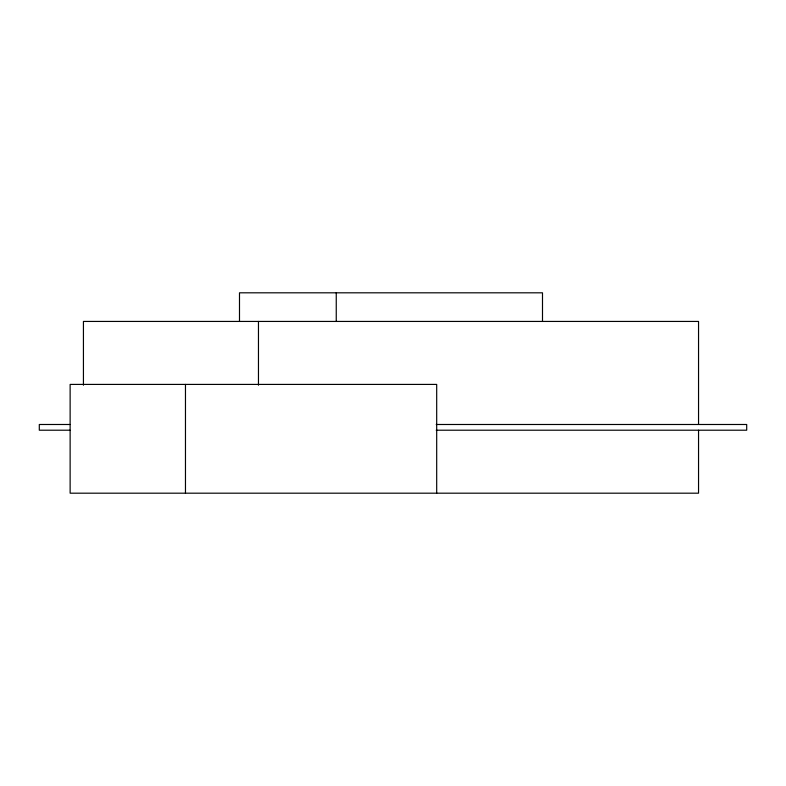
<?xml version="1.0" encoding="UTF-8"?>
<svg xmlns="http://www.w3.org/2000/svg" width="786" height="786" viewBox="0 0 786 786"><rect width="100%" height="100%" fill="white"/><g stroke="black" fill="none" stroke-linecap="round" stroke-linejoin="round"><path stroke-width="1.18" d="M69.954 424.489L39.3 424.489L39.3 430.207L69.954 430.207M436.22 424.489L746.7 424.489L746.7 430.207L436.22 430.207M698.548 424.489L698.548 321.435L83.434 321.435L83.434 385.228M698.548 430.207L698.548 493.186L70.131 493.186L70.131 384.413L436.692 384.413L436.692 493.186M542.497 321.435L542.497 292.814L239.494 292.814L239.494 321.435M336.251 292.814L336.251 321.435M258.466 321.435L258.466 385.228M185.467 384.413L185.467 493.186"/></g></svg>
